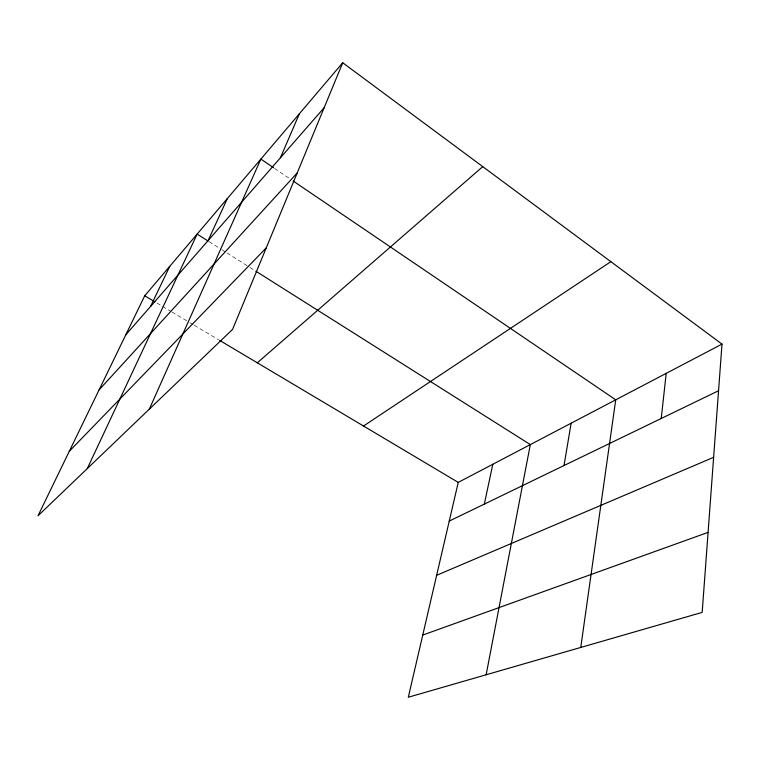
<?xml version="1.0" encoding="UTF-8"?>
<svg xmlns="http://www.w3.org/2000/svg" width="760" height="760" viewBox="0 0 760 760"><rect width="100%" height="100%" fill="white"/><g stroke="black" fill="none" stroke-linecap="round" stroke-linejoin="round"><path stroke-width="0.57" stroke-dasharray="3.8 2.85" d="M156.845 303.002L170.981 311.419M171.988 312.018L189.145 322.231M190.161 322.838L193.192 324.634M194.199 325.242L218.585 339.748M209.085 241.661L221.036 249.213M222.034 249.84L226.014 252.358M227.012 252.985L248.919 266.827M249.916 267.453L254.894 270.598M274.559 168.387L289.237 178.343"/><path stroke-width="1.14" d="M722 344.109L702.173 612.389L408.3 697.253L458.242 482.391L722 344.109L342.722 62.747L144.723 295.801L38 515.803L232.57 329.394L342.722 62.747M661.247 418.475L666.207 373.359M580.754 647.453L615.733 399.817L293.142 180.994M564.024 465.528L571.14 423.197M486.144 674.775L530.318 444.6L255.892 271.225M484.32 504.098L492.822 464.265M280.364 157.861L299.383 113.762M149.321 409.146L260.86 159.096L273.581 167.722M208.088 240.607L227.363 198.522M87.295 468.568L197.134 234.108L208.088 241.034M150.613 306.403L169.718 266.389M125.808 334.799L324.121 107.758M99.066 389.927L297.179 172.986M69.302 451.278L266.238 247.883M257.317 362.805L482.762 166.63M363.527 426.018L610.869 261.659M449.255 521.075L718.551 390.744M436.648 575.301L713.63 457.32M422.75 635.065L708.092 532.37M144.723 295.801L154.821 301.805M219.602 340.356L458.242 482.391"/></g></svg>
